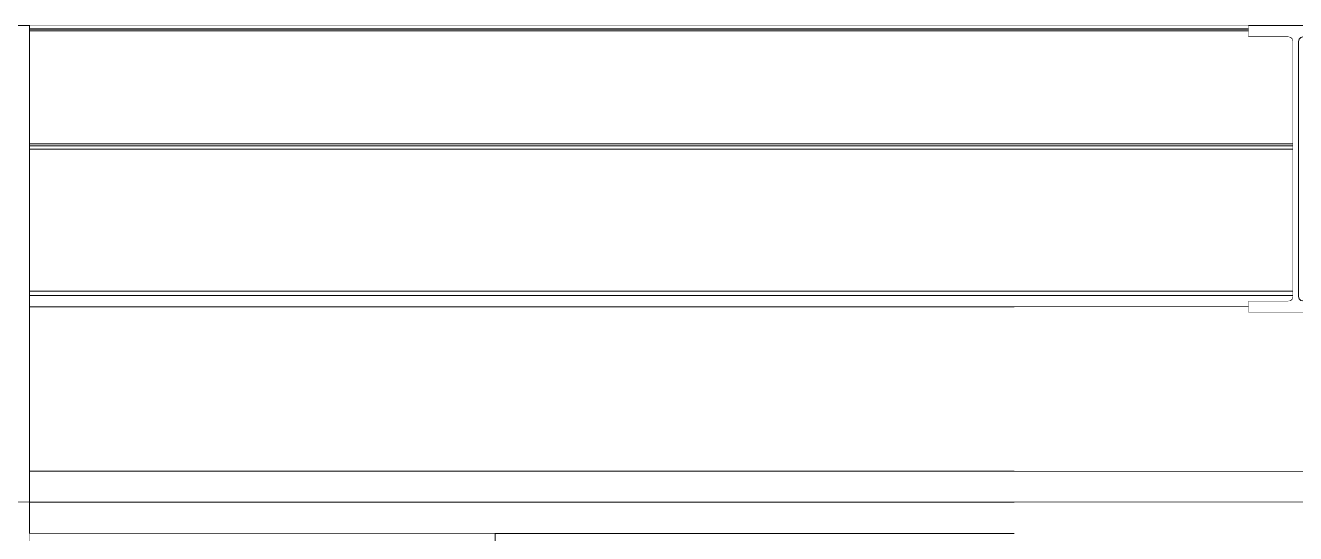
# Model space of a CAD drawing. Extents: x -18489 to 195597, y -1599 to 112111.
# Drawn here: x 25303.7 to 25710, y 27465.8 to 27628.3 of the extents above; entities that cross this region are included whole.
import ezdxf
from ezdxf.xclip import XClip

# ---------------------------------------------------------------- set-up
doc = ezdxf.new("R2010")
doc.units = 0
doc.header["$LTSCALE"] = 100
doc.header["$XCLIPFRAME"] = 2
doc.linetypes.add('188K-SM-07-F10-MECH-CR PIPE-Y2257103$0$X-S-FAB_SL ALL$0$Wipeout_Contour', pattern=[1, 0, -1])
for name, color, linetype in [('188K-SM-07-F10-MECH-CR PIPE-Y2257103$0$X-S-FAB_SL ALL$0$A-CLNG', 7, 'Continuous'), ('188K-SM-07-F10-MECH-CR PIPE-Y2257103$0$X-S-FAB_SL ALL$0$A-WALL-IN', 7, 'Continuous'), ('188K-SM-07-F10-MECH-CR PIPE-Y2257103$0$X-S-FAB_SL ALL$0$ASP_1', 1, 'Continuous'), ('188K-SM-07-F10-MECH-CR PIPE-Y2257103$0$X-S-FAB_SL ALL$0$Hattch', 7, 'Continuous'), ('188K-SM-07-F10-MECH-CR PIPE-Y2257103$0$X-S-FAB_SL ALL$0$S-BEAM', 7, 'Continuous'), ('188K-SM-07-F10-MECH-CR PIPE-Y2257103$0$X-S-FAB_SL ALL$0$S-SLAB', 7, 'Continuous')]:
    doc.layers.add(name, color=color, linetype=linetype)

# ---------------------------------------------------------------- blocks, each defined once
blk = doc.blocks.new('188K-SM-07-F10-MECH-CR PIPE-Y2257103$0$X-S-FAB_SL ALL$0$剖面元素_38_3', base_point=(23061.26, -8263.06))
at = {"layer": '188K-SM-07-F10-MECH-CR PIPE-Y2257103$0$X-S-FAB_SL ALL$0$S-SLAB', "color": 1, "lineweight": 0}
for p, q in [((48366.26, -6965.56), (48356.26, -6965.56)), ((48756.11, -6965.56), (48366.26, -6965.56)), ((48786.41, -6965.56), (48756.11, -6965.56))]:
    blk.add_line(p, q, dxfattribs=at)
blk = doc.blocks.new('188K-SM-07-F10-MECH-CR PIPE-Y2257103$0$X-S-FAB_SL ALL$0$剖面元素_41_3', base_point=(23061.26, -8263.06))
at = {"color": 254, "linetype": '188K-SM-07-F10-MECH-CR PIPE-Y2257103$0$X-S-FAB_SL ALL$0$Wipeout_Contour', "lineweight": 0, "ltscale": 196151.327233}
blk.add_wipeout([(48681.26, -7055.56), (48366.26, -7055.56), (48366.26, -7108.06), (48681.26, -7108.06)], dxfattribs=at).dxf.layer = '188K-SM-07-F10-MECH-CR PIPE-Y2257103$0$X-S-FAB_SL ALL$0$Hattch'
at = {"color": 254, "linetype": '188K-SM-07-F10-MECH-CR PIPE-Y2257103$0$X-S-FAB_SL ALL$0$Wipeout_Contour', "lineweight": 0, "ltscale": 196175.197309}
blk.add_wipeout([(48366.26, -7118.06), (48366.26, -7128.06), (48681.26, -7128.06), (48681.26, -7118.06)], dxfattribs=at).dxf.layer = '188K-SM-07-F10-MECH-CR PIPE-Y2257103$0$X-S-FAB_SL ALL$0$Hattch'
at = {"layer": '188K-SM-07-F10-MECH-CR PIPE-Y2257103$0$X-S-FAB_SL ALL$0$A-WALL-IN', "color": 8, "lineweight": 0}
blk.add_line((48366.26, -7128.06), (48681.26, -7128.06), dxfattribs=at)
blk = doc.blocks.new('188K-SM-07-F10-MECH-CR PIPE-Y2257103$0$X-S-FAB_SL ALL$0$剖面元素_607_3', base_point=(23061.26, -8263.06))
at = {"layer": '188K-SM-07-F10-MECH-CR PIPE-Y2257103$0$X-S-FAB_SL ALL$0$S-BEAM', "color": 2, "lineweight": 0}
for p, q in [((48756.11, -6965.56), (48756.11, -6969.26)), ((48786.41, -6965.56), (48786.41, -6969.26)), ((48769.61, -6969.45), (48770.13, -6969.96)), ((48772.91, -6969.45), (48772.4, -6969.96)), ((48770.13, -7052.96), (48769.61, -7053.48)), ((48772.4, -7052.96), (48772.91, -7053.48)), ((48756.11, -7053.66), (48756.11, -7057.36)), ((48786.41, -7057.36), (48756.11, -7057.36)), ((48786.41, -7053.66), (48786.41, -7057.36))]:
    blk.add_line(p, q, dxfattribs=at)
at = {"layer": '188K-SM-07-F10-MECH-CR PIPE-Y2257103$0$X-S-FAB_SL ALL$0$S-BEAM', "color": 2, "lineweight": 0, "flags": 128}
for points in [[(48769.61, -6969.45), (48768.91, -6969.26), (48756.11, -6969.26)], [(48770.13, -6969.96), (48770.31, -6970.66), (48770.31, -7052.26), (48770.13, -7052.96)], [(48772.4, -6969.96), (48772.21, -6970.66), (48772.21, -7052.26), (48772.4, -7052.96)], [(48786.41, -6969.26), (48773.61, -6969.26), (48772.91, -6969.45)], [(48769.61, -7053.48), (48768.91, -7053.66), (48756.11, -7053.66)], [(48772.91, -7053.48), (48773.61, -7053.66), (48786.41, -7053.66)]]:
    blk.add_lwpolyline(points, dxfattribs=at)
blk = doc.blocks.new('188K-SM-07-F10-MECH-CR PIPE-Y2257103$0$X-S-FAB_SL ALL$0$剖面元素_1469_3', base_point=(23061.26, -8263.06))
at = {"color": 254, "linetype": '188K-SM-07-F10-MECH-CR PIPE-Y2257103$0$X-S-FAB_SL ALL$0$Wipeout_Contour', "lineweight": 0, "ltscale": 442666.983793}
blk.add_wipeout([(48366.26, -7051.96), (48366.26, -7055.56), (48756.11, -7055.56), (48756.11, -7053.66), (48768.91, -7053.66), (48769.61, -7053.48), (48770.13, -7052.96), (48770.31, -7052.26), (48770.31, -7051.96)], dxfattribs=at).dxf.layer = '188K-SM-07-F10-MECH-CR PIPE-Y2257103$0$X-S-FAB_SL ALL$0$Hattch'
at = {"layer": '188K-SM-07-F10-MECH-CR PIPE-Y2257103$0$X-S-FAB_SL ALL$0$S-BEAM', "color": 8, "lineweight": 0}
blk.add_line((48756.11, -7055.56), (48366.26, -7055.56), dxfattribs=at)
at = {"color": 254, "linetype": '188K-SM-07-F10-MECH-CR PIPE-Y2257103$0$X-S-FAB_SL ALL$0$Wipeout_Contour', "lineweight": 0, "ltscale": 196310.301691}
blk.add_wipeout([(48366.26, -7051.96), (48770.31, -7051.96), (48770.31, -7051.78), (48366.26, -7051.78)], dxfattribs=at).dxf.layer = '188K-SM-07-F10-MECH-CR PIPE-Y2257103$0$X-S-FAB_SL ALL$0$Hattch'
at = {"color": 254, "linetype": '188K-SM-07-F10-MECH-CR PIPE-Y2257103$0$X-S-FAB_SL ALL$0$Wipeout_Contour', "lineweight": 0, "ltscale": 196310.100531}
blk.add_wipeout([(48366.26, -7051.78), (48770.31, -7051.78), (48770.31, -7051.26), (48366.26, -7051.26)], dxfattribs=at).dxf.layer = '188K-SM-07-F10-MECH-CR PIPE-Y2257103$0$X-S-FAB_SL ALL$0$Hattch'
at = {"color": 254, "linetype": '188K-SM-07-F10-MECH-CR PIPE-Y2257103$0$X-S-FAB_SL ALL$0$Wipeout_Contour', "lineweight": 0, "ltscale": 196309.752135}
blk.add_wipeout([(48366.26, -7051.26), (48770.31, -7051.26), (48770.31, -7050.56), (48366.26, -7050.56)], dxfattribs=at).dxf.layer = '188K-SM-07-F10-MECH-CR PIPE-Y2257103$0$X-S-FAB_SL ALL$0$Hattch'
at = {"color": 254, "linetype": '188K-SM-07-F10-MECH-CR PIPE-Y2257103$0$X-S-FAB_SL ALL$0$Wipeout_Contour', "lineweight": 0, "ltscale": 196296.547514}
blk.add_wipeout([(48366.26, -7005.16), (48366.26, -7050.56), (48770.31, -7050.56), (48770.31, -7005.16)], dxfattribs=at).dxf.layer = '188K-SM-07-F10-MECH-CR PIPE-Y2257103$0$X-S-FAB_SL ALL$0$Hattch'
at = {"layer": '188K-SM-07-F10-MECH-CR PIPE-Y2257103$0$X-S-FAB_SL ALL$0$S-BEAM', "color": 8, "lineweight": 0}
for p, q in [((48770.31, -7050.56), (48366.26, -7050.56)), ((48770.31, -7051.96), (48366.26, -7051.96))]:
    blk.add_line(p, q, dxfattribs=at)
blk = doc.blocks.new('188K-SM-07-F10-MECH-CR PIPE-Y2257103$0$X-S-FAB_SL ALL$0$剖面元素_1942_3', base_point=(23061.26, -8263.06))
at = {"color": 254, "linetype": '188K-SM-07-F10-MECH-CR PIPE-Y2257103$0$X-S-FAB_SL ALL$0$Wipeout_Contour', "lineweight": 0, "ltscale": 442568.256191}
blk.add_wipeout([(48366.26, -6967.26), (48366.26, -7003.46), (48770.31, -7003.46), (48770.31, -6970.66), (48770.13, -6969.96), (48769.61, -6969.45), (48768.91, -6969.26), (48756.11, -6969.26), (48756.11, -6967.26)], dxfattribs=at).dxf.layer = '188K-SM-07-F10-MECH-CR PIPE-Y2257103$0$X-S-FAB_SL ALL$0$Hattch'
at = {"color": 254, "linetype": '188K-SM-07-F10-MECH-CR PIPE-Y2257103$0$X-S-FAB_SL ALL$0$Wipeout_Contour', "lineweight": 0, "ltscale": 196233.723914}
blk.add_wipeout([(48366.26, -6967.26), (48756.11, -6967.26), (48756.11, -6966.84), (48366.26, -6966.84)], dxfattribs=at).dxf.layer = '188K-SM-07-F10-MECH-CR PIPE-Y2257103$0$X-S-FAB_SL ALL$0$Hattch'
at = {"color": 254, "linetype": '188K-SM-07-F10-MECH-CR PIPE-Y2257103$0$X-S-FAB_SL ALL$0$Wipeout_Contour', "lineweight": 0, "ltscale": 196282.694265}
blk.add_wipeout([(48366.26, -7003.89), (48770.31, -7003.89), (48770.31, -7003.46), (48366.26, -7003.46)], dxfattribs=at).dxf.layer = '188K-SM-07-F10-MECH-CR PIPE-Y2257103$0$X-S-FAB_SL ALL$0$Hattch'
at = {"color": 254, "linetype": '188K-SM-07-F10-MECH-CR PIPE-Y2257103$0$X-S-FAB_SL ALL$0$Wipeout_Contour', "lineweight": 0, "ltscale": 196233.191184}
blk.add_wipeout([(48756.11, -6965.56), (48366.26, -6965.56), (48366.26, -6966.66), (48756.11, -6966.66)], dxfattribs=at).dxf.layer = '188K-SM-07-F10-MECH-CR PIPE-Y2257103$0$X-S-FAB_SL ALL$0$Hattch'
at = {"color": 254, "linetype": '188K-SM-07-F10-MECH-CR PIPE-Y2257103$0$X-S-FAB_SL ALL$0$Wipeout_Contour', "lineweight": 0, "ltscale": 196282.865531}
blk.add_wipeout([(48770.31, -7003.89), (48366.26, -7003.89), (48366.26, -7004.06), (48770.31, -7004.06)], dxfattribs=at).dxf.layer = '188K-SM-07-F10-MECH-CR PIPE-Y2257103$0$X-S-FAB_SL ALL$0$Hattch'
at = {"color": 254, "linetype": '188K-SM-07-F10-MECH-CR PIPE-Y2257103$0$X-S-FAB_SL ALL$0$Wipeout_Contour', "lineweight": 0, "ltscale": 196233.553489}
blk.add_wipeout([(48756.11, -6966.66), (48366.26, -6966.66), (48366.26, -6966.84), (48756.11, -6966.84)], dxfattribs=at).dxf.layer = '188K-SM-07-F10-MECH-CR PIPE-Y2257103$0$X-S-FAB_SL ALL$0$Hattch'
at = {"color": 254, "linetype": '188K-SM-07-F10-MECH-CR PIPE-Y2257103$0$X-S-FAB_SL ALL$0$Wipeout_Contour', "lineweight": 0, "ltscale": 196283.229748}
blk.add_wipeout([(48366.26, -7005.16), (48770.31, -7005.16), (48770.31, -7004.06), (48366.26, -7004.06)], dxfattribs=at).dxf.layer = '188K-SM-07-F10-MECH-CR PIPE-Y2257103$0$X-S-FAB_SL ALL$0$Hattch'
at = {"layer": '188K-SM-07-F10-MECH-CR PIPE-Y2257103$0$X-S-FAB_SL ALL$0$S-BEAM', "color": 8, "lineweight": 0}
for p, q in [((48756.11, -6966.66), (48366.26, -6966.66)), ((48756.11, -6967.26), (48366.26, -6967.26)), ((48770.31, -7003.46), (48366.26, -7003.46)), ((48770.31, -7004.06), (48366.26, -7004.06)), ((48770.31, -7005.16), (48366.26, -7005.16))]:
    blk.add_line(p, q, dxfattribs=at)
blk = doc.blocks.new('188K-SM-07-F10-MECH-CR PIPE-Y2257103$0$X-S-FAB_SL ALL$0$剖面元素_2212_3', base_point=(23061.26, -8263.06))
at = {"layer": '188K-SM-07-F10-MECH-CR PIPE-Y2257103$0$X-S-FAB_SL ALL$0$A-CLNG', "color": 5, "lineweight": 0}
for p, q in [((49266.26, -7108.06), (48366.26, -7108.06)), ((49266.26, -7118.06), (48366.26, -7118.06))]:
    blk.add_line(p, q, dxfattribs=at)
blk = doc.blocks.new('188K-SM-07-F10-MECH-CR PIPE-Y2257103$0$X-S-FAB_SL ALL$0$剖面元素_2213_3', base_point=(23061.26, -8263.06))
at = {"layer": '188K-SM-07-F10-MECH-CR PIPE-Y2257103$0$X-S-FAB_SL ALL$0$A-WALL-IN', "color": 3, "lineweight": 0}
for p, q in [((48356.26, -6965.56), (48356.26, -7118.06)), ((48366.26, -6965.56), (48366.26, -7108.06)), ((48366.26, -7108.06), (48366.26, -7118.06)), ((48366.26, -7118.06), (48361.26, -7118.06))]:
    blk.add_line(p, q, dxfattribs=at)
blk = doc.blocks.new('188K-SM-07-F10-MECH-CR PIPE-Y2257103$0$X-S-FAB_SL ALL$0$剖面元素_2225_3', base_point=(23061.26, -8263.06))
at = {"color": 254, "linetype": '188K-SM-07-F10-MECH-CR PIPE-Y2257103$0$X-S-FAB_SL ALL$0$Wipeout_Contour', "lineweight": 0, "ltscale": 394852.092065}
blk.add_wipeout([(48756.11, -7055.56), (48681.26, -7055.56), (48681.26, -7108.06), (49166.26, -7108.06), (49166.26, -7055.56), (48786.41, -7055.56), (48786.41, -7057.36), (48756.11, -7057.36)], dxfattribs=at).dxf.layer = '188K-SM-07-F10-MECH-CR PIPE-Y2257103$0$X-S-FAB_SL ALL$0$Hattch'
at = {"color": 254, "linetype": '188K-SM-07-F10-MECH-CR PIPE-Y2257103$0$X-S-FAB_SL ALL$0$Wipeout_Contour', "lineweight": 0, "ltscale": 197834.708464}
blk.add_wipeout([(48681.26, -7388.06), (49166.26, -7388.06), (49166.26, -7118.06), (48681.26, -7118.06)], dxfattribs=at).dxf.layer = '188K-SM-07-F10-MECH-CR PIPE-Y2257103$0$X-S-FAB_SL ALL$0$Hattch'
blk = doc.blocks.new('188K-SM-07-F10-MECH-CR PIPE-Y2257103$0$X-S-FAB_SL ALL$0$剖面元素_2226_3', base_point=(23061.26, -8263.06))
at = {"color": 254, "linetype": '188K-SM-07-F10-MECH-CR PIPE-Y2257103$0$X-S-FAB_SL ALL$0$Wipeout_Contour', "lineweight": 0, "ltscale": 195455.542163}
blk.add_wipeout([(48351.26, -7118.06), (48356.26, -7118.06), (48356.26, -6965.56), (48351.26, -6965.56)], dxfattribs=at).dxf.layer = '188K-SM-07-F10-MECH-CR PIPE-Y2257103$0$X-S-FAB_SL ALL$0$Hattch'
at = {"color": 254, "linetype": '188K-SM-07-F10-MECH-CR PIPE-Y2257103$0$X-S-FAB_SL ALL$0$Wipeout_Contour', "lineweight": 0, "ltscale": 586877.618142}
blk.add_wipeout([(48361.26, -7118.06), (48361.26, -7275.21), (48361.91, -7275.33), (48363.05, -7276.23), (48363.63, -7277.57), (48363.63, -7278.56), (48363.05, -7279.89), (48361.91, -7280.8), (48361.26, -7280.92), (48361.26, -7388.06), (48366.26, -7388.06), (48366.26, -7118.06)], dxfattribs=at).dxf.layer = '188K-SM-07-F10-MECH-CR PIPE-Y2257103$0$X-S-FAB_SL ALL$0$Hattch'
at = {"color": 254, "linetype": '188K-SM-07-F10-MECH-CR PIPE-Y2257103$0$X-S-FAB_SL ALL$0$Wipeout_Contour', "lineweight": 0, "ltscale": 195684.006471}
blk.add_wipeout([(48366.26, -7398.06), (48366.26, -7393.06), (48351.26, -7393.06), (48351.26, -7398.06)], dxfattribs=at).dxf.layer = '188K-SM-07-F10-MECH-CR PIPE-Y2257103$0$X-S-FAB_SL ALL$0$Hattch'
at = {"layer": '188K-SM-07-F10-MECH-CR PIPE-Y2257103$0$X-S-FAB_SL ALL$0$A-WALL-IN', "color": 8, "lineweight": 0}
for p, q in [((48351.26, -7108.06), (48351.26, -6965.56)), ((48366.26, -7118.06), (48366.26, -7388.06)), ((48351.26, -7398.06), (48351.26, -7393.06)), ((48366.26, -7393.06), (48366.26, -7398.06))]:
    blk.add_line(p, q, dxfattribs=at)
blk = doc.blocks.new('188K-SM-07-F10-MECH-CR PIPE-Y2257103$0$X-S-FAB_SL ALL$0$剖面元素_2230_3', base_point=(23061.26, -8263.06))
at = {"color": 254, "linetype": '188K-SM-07-F10-MECH-CR PIPE-Y2257103$0$X-S-FAB_SL ALL$0$Wipeout_Contour', "lineweight": 0, "ltscale": 195926.670315}
blk.add_wipeout([(48366.26, -7388.06), (48515.26, -7388.06), (48515.26, -7128.06), (48366.26, -7128.06)], dxfattribs=at).dxf.layer = '188K-SM-07-F10-MECH-CR PIPE-Y2257103$0$X-S-FAB_SL ALL$0$Hattch'
at = {"color": 254, "linetype": '188K-SM-07-F10-MECH-CR PIPE-Y2257103$0$X-S-FAB_SL ALL$0$Wipeout_Contour', "lineweight": 0, "ltscale": 196008.248624}
blk.add_wipeout([(48366.26, -7393.06), (48366.26, -7398.06), (48515.26, -7398.06), (48515.26, -7393.06)], dxfattribs=at).dxf.layer = '188K-SM-07-F10-MECH-CR PIPE-Y2257103$0$X-S-FAB_SL ALL$0$Hattch'
at = {"layer": '188K-SM-07-F10-MECH-CR PIPE-Y2257103$0$X-S-FAB_SL ALL$0$A-WALL-IN', "color": 8, "lineweight": 0}
for p, q in [((48515.26, -7388.06), (48515.26, -7128.06)), ((48515.26, -7398.06), (48515.26, -7393.06))]:
    blk.add_line(p, q, dxfattribs=at)
blk = doc.blocks.new('188K-SM-07-F10-MECH-CR PIPE-Y2257103$0$X-S-FAB_SL ALL$0$A$C2e9ab586')
at = {"layer": '188K-SM-07-F10-MECH-CR PIPE-Y2257103$0$X-S-FAB_SL ALL$0$A-WALL-IN', "lineweight": 0}
blk.add_blockref('188K-SM-07-F10-MECH-CR PIPE-Y2257103$0$X-S-FAB_SL ALL$0$剖面元素_41_3', (-28106.39, 285), dxfattribs=at)
at = {"layer": '188K-SM-07-F10-MECH-CR PIPE-Y2257103$0$X-S-FAB_SL ALL$0$S-BEAM', "lineweight": 0}
blk.add_blockref('188K-SM-07-F10-MECH-CR PIPE-Y2257103$0$X-S-FAB_SL ALL$0$剖面元素_607_3', (-28106.39, 285), dxfattribs=at)
at = {"layer": '188K-SM-07-F10-MECH-CR PIPE-Y2257103$0$X-S-FAB_SL ALL$0$S-SLAB', "lineweight": 0}
blk.add_blockref('188K-SM-07-F10-MECH-CR PIPE-Y2257103$0$X-S-FAB_SL ALL$0$剖面元素_38_3', (-28106.39, 285), dxfattribs=at)
at = {"layer": '188K-SM-07-F10-MECH-CR PIPE-Y2257103$0$X-S-FAB_SL ALL$0$A-CLNG', "lineweight": 0}
blk.add_blockref('188K-SM-07-F10-MECH-CR PIPE-Y2257103$0$X-S-FAB_SL ALL$0$剖面元素_2212_3', (-28106.39, 285), dxfattribs=at)
at = {"layer": '188K-SM-07-F10-MECH-CR PIPE-Y2257103$0$X-S-FAB_SL ALL$0$S-BEAM', "lineweight": 0}
blk.add_blockref('188K-SM-07-F10-MECH-CR PIPE-Y2257103$0$X-S-FAB_SL ALL$0$剖面元素_1469_3', (-28106.39, 285), dxfattribs=at)
at = {"layer": '188K-SM-07-F10-MECH-CR PIPE-Y2257103$0$X-S-FAB_SL ALL$0$A-WALL-IN', "lineweight": 0}
blk.add_blockref('188K-SM-07-F10-MECH-CR PIPE-Y2257103$0$X-S-FAB_SL ALL$0$剖面元素_2225_3', (-28106.39, 285), dxfattribs=at)
at = {"layer": '188K-SM-07-F10-MECH-CR PIPE-Y2257103$0$X-S-FAB_SL ALL$0$S-BEAM', "lineweight": 0}
blk.add_blockref('188K-SM-07-F10-MECH-CR PIPE-Y2257103$0$X-S-FAB_SL ALL$0$剖面元素_1942_3', (-28106.39, 285), dxfattribs=at)
at = {"layer": '188K-SM-07-F10-MECH-CR PIPE-Y2257103$0$X-S-FAB_SL ALL$0$A-WALL-IN', "lineweight": 0}
blk.add_blockref('188K-SM-07-F10-MECH-CR PIPE-Y2257103$0$X-S-FAB_SL ALL$0$剖面元素_2213_3', (-28106.39, 285), dxfattribs=at)
blk.add_blockref('188K-SM-07-F10-MECH-CR PIPE-Y2257103$0$X-S-FAB_SL ALL$0$剖面元素_2226_3', (-28106.39, 285), dxfattribs=at)
blk.add_blockref('188K-SM-07-F10-MECH-CR PIPE-Y2257103$0$X-S-FAB_SL ALL$0$剖面元素_2230_3', (-28106.39, 285), dxfattribs=at)
blk = doc.blocks.new('188K-SM-07-F10-MECH-CR PIPE-Y2257103$0$X-S-FAB_SL ALL')
at = {"layer": '188K-SM-07-F10-MECH-CR PIPE-Y2257103$0$X-S-FAB_SL ALL$0$ASP_1'}
blk.add_blockref('188K-SM-07-F10-MECH-CR PIPE-Y2257103$0$X-S-FAB_SL ALL$0$A$C2e9ab586', (23632.864, -73288.977), dxfattribs=at)
blk = doc.blocks.new('188K-SM-07-F10-MECH-CR PIPE-Y2257103')
ref = blk.add_blockref('188K-SM-07-F10-MECH-CR PIPE-Y2257103$0$X-S-FAB_SL ALL', (4473.521, 99334.763))
XClip(ref).set_block_clipping_path([(-7553.4648570136, -75341.9369645483), (24026.2025623869, -67725.7696244382)])

msp = doc.modelspace()

# ---------------------------------------------------------------- block references
msp.add_blockref('188K-SM-07-F10-MECH-CR PIPE-Y2257103', (0, 0))

doc.saveas('drawing.dxf')
